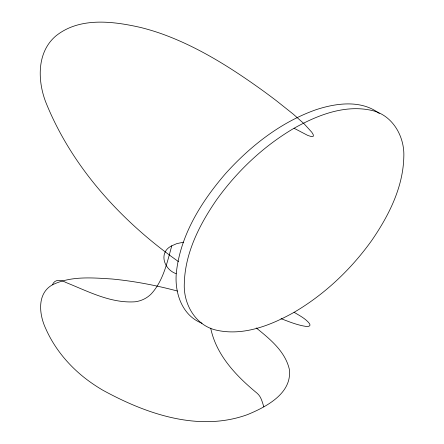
<?xml version="1.0" encoding="UTF-8"?>
<svg xmlns="http://www.w3.org/2000/svg" width="444" height="444" viewBox="0 0 444 444"><rect width="100%" height="100%" fill="white"/><g stroke="black" fill="none" stroke-linecap="round" stroke-linejoin="round"><path stroke-width="0.67" d="M183.466 242.202L176.756 243.634L171.778 245.815C167.088 262.515 163.325 280.736 151.238 293.911A81.418 47.009 60 0 1 135.198 301.781C110.578 303.502 87.801 291.197 65.59 282.345C61.333 279.676 54.473 278.987 52.47 284.815C36.624 293.556 39.166 314.79 45.776 328.704C54.057 347.491 67.338 363.869 83.25 376.751A197.203 113.853 0 0 0 102.753 390.159C146.015 413.869 198.823 432.351 247.53 414.596C266.272 406.887 292.563 393.218 289.288 369.086C285.037 351.226 269.852 338.944 256.221 327.927M294.056 128.249C263.414 146.226 237.102 171.19 216.444 200.016C199.45 224.72 184.998 253.08 184.299 283.661C183.339 304.073 195.521 325.602 216.444 330.181C243.451 336.23 270.79 325.347 294.056 312.332C324.697 294.355 351.01 269.391 371.667 240.57C388.661 215.862 403.113 187.507 403.812 156.926C404.773 136.508 392.59 114.979 371.667 110.401C344.661 104.357 317.321 115.235 294.056 128.249L307.781 135.431L311.571 136.647L313.403 136.197L313.153 134.465L311.821 132.284L304.157 123.837L293.334 114.202L276.407 100.744A652.985 377 60 0 0 262.765 90.582C231.124 67.815 197.752 46.598 160.828 33.505A357.52 206.416 60 0 0 140.254 27.389C112.659 21.14 79.254 16.9 55.655 36.125C36.896 52.248 37.512 80.242 45.571 101.654C71.645 167.072 121.467 221.334 178.482 261.599M171.778 245.815C158.192 252.27 163.925 269.541 176.096 273.648M52.47 284.815C70.774 275.852 92.047 277.75 111.766 278.982C133.955 281.096 155.927 285.276 177.445 291.053M201.981 323.254C181.224 315.318 173.854 290.826 176.612 270.44C181.252 233.555 201.97 200.821 225.868 173.238C250.694 145.776 280.919 122.072 316.128 109.674C336.336 103.041 361.316 99.65 379.326 113.514M281.019 318.637C289.027 321.728 297.091 325.019 305.616 326.357C307.331 326.912 311.361 326.362 309.612 323.776C305.661 318.548 299.522 315.617 294.056 312.249M263.847 406.854C262.238 402.075 261.139 396.47 256.993 393.14C236.352 376.101 216.278 355.283 210.7 328.149"/></g></svg>
